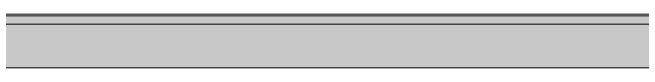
# Model space of a CAD drawing. Header units: inches. Extents: x -54868 to -186, y -265 to 853.
# Drawn here: x -15934.27 to -15900.65, y 48.63 to 51.48 of the extents above; entities that cross this region are included whole.
import ezdxf

# ---------------------------------------------------------------- set-up
doc = ezdxf.new("R2010")
doc.units = ezdxf.units.IN
doc.header["$MEASUREMENT"] = 0
doc.layers.add('S-BEAM', color=12, linetype='Continuous', lineweight=9)

# ---------------------------------------------------------------- blocks, each defined once
blk = doc.blocks.new('Girt_Z - 8_D-790722-Section 1')
at = {"layer": 'S-BEAM'}
for points in [[(22336.334, 50.949), (22336.301, 51.398), (22112.783, 51.398), (22112.783, 50.949), (22319.692, 50.949)], [(22259.368, 48.629), (22336.504, 48.629), (22336.334, 50.949), (22112.783, 50.949), (22112.783, 48.629), (22181.9, 48.629)]]:
    blk.add_hatch(color=256, dxfattribs=at).paths.add_polyline_path(points, flags=0)
for p, q in [((22336.295, 51.482), (22112.783, 51.482)), ((22336.301, 51.398), (22112.783, 51.398)), ((22336.334, 50.949), (22112.783, 50.949)), ((22336.504, 48.629), (22112.783, 48.629))]:
    blk.add_line(p, q, dxfattribs=at)

msp = doc.modelspace()

# ---------------------------------------------------------------- block references
at = {"layer": 'S-BEAM'}
msp.add_blockref('Girt_Z - 8_D-790722-Section 1', (-38070.76169, 0), dxfattribs=at)

doc.saveas('drawing.dxf')
